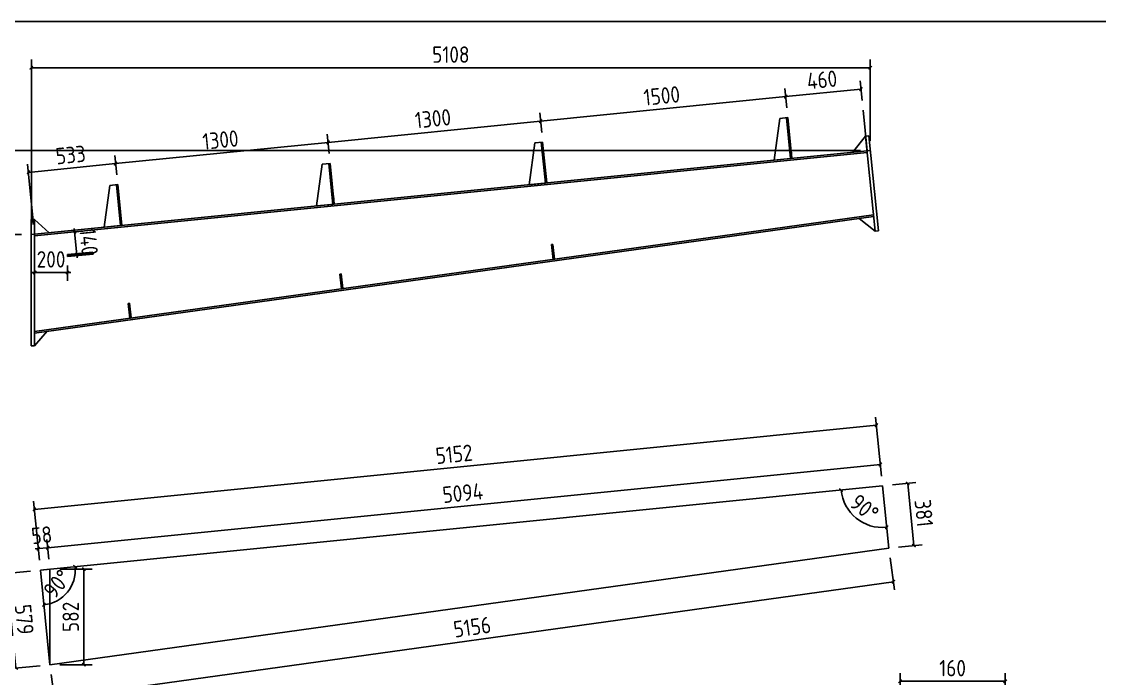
# Model space of a CAD drawing. Extents: x 810015 to 1451442, y -271755 to 145013.
# Drawn here: x 835436 to 868246, y -85847 to -65846 of the extents above; entities that cross this region are included whole.
import ezdxf

# ---------------------------------------------------------------- set-up
doc = ezdxf.new("R2010")
doc.units = 0
doc.header["$LTSCALE"] = 1000
doc.header["$MEASUREMENT"] = 0
doc.styles.get("Standard").update_dxf_attribs({"font": 'gbenor.shx', "bigfont": 'gbcbig.shx'})
doc.dimstyles.get("Standard").update_dxf_attribs({"dimscale": 100, "dimtxt": 2.5, "dimasz": 1, "dimexe": 2.5, "dimexo": 3, "dimgap": 1.5, "dimtad": 1, "dimdec": 0, "dimzin": 0, "dimdsep": 46, "dimtxsty": 'Standard', "dimblk": 'ARCHTICK', "dimcen": 0.09, "dimadec": 0, "dimazin": 0, "dimtfac": 1, "dimtdec": 0, "dimtix": 1, "dimtmove": 2, "dimatfit": 3, "dimfxl": 1, "dimtolj": 1, "dimtzin": 0, "dimarcsym": 0})

# ---------------------------------------------------------------- blocks, each defined once
blk = doc.blocks.new('_ArchTick')
at = {"color": 0, "linetype": 'ByBlock', "const_width": 0.4}
blk.add_lwpolyline([(-0.5, -0.5), (0.5, 0.5)], dxfattribs=at)
blk = doc.blocks.new('*D747')
at = {"color": 0, "lineweight": -2}
for p, q in [((861874, -82175), (862010, -83151)), ((836442, -86453), (861976, -82903)), ((836341, -85725), (836476, -86701))]:
    blk.add_line(p, q, dxfattribs=at)
at = {"layer": 'Defpoints', "color": 0}
for p in [(861833, -81878), (861976, -82903), (836299, -85428)]:
    blk.add_point(p, dxfattribs=at)
at = {"color": 0, "lineweight": -2, "xscale": 100, "yscale": 100, "zscale": 100}
for p, rotation in [((861976, -82903), 7.915163459661841), ((836442, -86453), 187.9151634596619)]:
    blk.add_blockref('_ArchTick', p, dxfattribs=dict(at, rotation=rotation))
at = {"color": 0, "insert": (849154, -84282), "char_height": 500, "attachment_point": 5, "rotation": 7.9152}
blk.add_mtext('\\A1;5156', dxfattribs=at)
blk = doc.blocks.new('*D748')
at = {"color": 0, "lineweight": -2}
for p, q in [((861942, -79954), (862658, -79882)), ((862598, -81802), (862409, -79907)), ((862132, -81848), (862847, -81777))]:
    blk.add_line(p, q, dxfattribs=at)
at = {"layer": 'Defpoints', "color": 0}
for p in [(861644, -79984), (862409, -79907), (861833, -81878)]:
    blk.add_point(p, dxfattribs=at)
at = {"color": 0, "lineweight": -2, "xscale": 100, "yscale": 100, "zscale": 100}
for p, rotation in [((862409, -79907), 95.71059313750212), ((862598, -81802), 275.7105931375021)]:
    blk.add_blockref('_ArchTick', p, dxfattribs=dict(at, rotation=rotation))
at = {"color": 0, "insert": (862902, -80815), "char_height": 500, "attachment_point": 5, "rotation": 275.7106}
blk.add_mtext('\\A1;381', dxfattribs=at)
blk = doc.blocks.new('*D749')
at = {"color": 0, "lineweight": -2}
for p, q in [((835713, -82577), (834730, -82675)), ((834978, -82650), (835267, -85531)), ((836001, -85458), (835018, -85556))]:
    blk.add_line(p, q, dxfattribs=at)
at = {"layer": 'Defpoints', "color": 0}
for p in [(836011, -82547), (835267, -85531), (836299, -85428)]:
    blk.add_point(p, dxfattribs=at)
at = {"color": 0, "lineweight": -2, "xscale": 100, "yscale": 100, "zscale": 100}
for p, rotation in [((834978, -82650), 95.71059313750092), ((835267, -85531), 275.7105931375009)]:
    blk.add_blockref('_ArchTick', p, dxfattribs=dict(at, rotation=rotation))
at = {"color": 0, "insert": (835520, -84051), "char_height": 500, "attachment_point": 5, "rotation": 275.7106}
blk.add_mtext('\\A1;579', dxfattribs=at)
blk = doc.blocks.new('*D750')
at = {"color": 0, "lineweight": -2}
for p, q in [((836234, -81867), (861578, -79332)), ((861614, -79685), (861554, -79083)), ((836269, -82220), (836209, -81618))]:
    blk.add_line(p, q, dxfattribs=at)
at = {"layer": 'Defpoints', "color": 0}
for p in [(861578, -79332), (861644, -79984), (836299, -82518)]:
    blk.add_point(p, dxfattribs=at)
at = {"color": 0, "lineweight": -2, "xscale": 100, "yscale": 100, "zscale": 100}
for p, rotation in [((861578, -79332), 5.710593137501236), ((836234, -81867), 185.7105931375012)]:
    blk.add_blockref('_ArchTick', p, dxfattribs=dict(at, rotation=rotation))
at = {"color": 0, "insert": (848867, -80201), "char_height": 500, "attachment_point": 5, "rotation": 5.7106}
blk.add_mtext('\\A1;5094', dxfattribs=at)
blk = doc.blocks.new('*D770')
at = {"color": 0, "lineweight": -2}
for p, q in [((861614, -79685), (861434, -77887)), ((835826, -80699), (861459, -78136)), ((835981, -82248), (835802, -80451))]:
    blk.add_line(p, q, dxfattribs=at)
at = {"layer": 'Defpoints', "color": 0}
for p in [(861459, -78136), (861644, -79984), (836011, -82547)]:
    blk.add_point(p, dxfattribs=at)
at = {"color": 0, "lineweight": -2, "xscale": 100, "yscale": 100, "zscale": 100}
for p, rotation in [((861459, -78136), 5.710593137499621), ((835826, -80699), 185.7105931374996)]:
    blk.add_blockref('_ArchTick', p, dxfattribs=dict(at, rotation=rotation))
at = {"color": 0, "insert": (848603, -79020), "char_height": 500, "attachment_point": 5, "rotation": 5.7106}
blk.add_mtext('\\A1;5152', dxfattribs=at)
blk = doc.blocks.new('*D164')
at = {"color": 0, "lineweight": -2}
for p, q in [((862176, -87157), (862176, -85683)), ((865376, -85933), (862176, -85933)), ((865376, -87157), (865376, -85683))]:
    blk.add_line(p, q, dxfattribs=at)
at = {"layer": 'Defpoints', "color": 0}
for p in [(862176, -85933), (862176, -87457), (865376, -87457)]:
    blk.add_point(p, dxfattribs=at)
at = {"color": 0, "lineweight": -2, "xscale": 100, "yscale": 100, "zscale": 100, "rotation": 180}
blk.add_blockref('_ArchTick', (862176, -85933), dxfattribs=at)
at = {"color": 0, "lineweight": -2, "xscale": 100, "yscale": 100, "zscale": 100}
blk.add_blockref('_ArchTick', (865376, -85933), dxfattribs=at)
at = {"color": 0, "insert": (863776, -85533), "char_height": 500, "attachment_point": 5}
blk.add_mtext('\\A1;160', dxfattribs=at)
blk = doc.blocks.new('*D774')
at = {"color": 0, "lineweight": -2}
for p, q in [((835804, -72021), (835620, -70188)), ((838298, -70171), (835645, -70437)), ((838332, -70513), (838273, -69923))]:
    blk.add_line(p, q, dxfattribs=at)
at = {"layer": 'Defpoints', "color": 0}
for p in [(835645, -70437), (838362, -70812), (835834, -72320)]:
    blk.add_point(p, dxfattribs=at)
at = {"color": 0, "lineweight": -2, "xscale": 100, "yscale": 100, "zscale": 100}
for p, rotation in [((838298, -70171), 5.710593137174814), ((835645, -70437), 185.7105931371749)]:
    blk.add_blockref('_ArchTick', p, dxfattribs=dict(at, rotation=rotation))
at = {"color": 0, "insert": (836932, -69906), "char_height": 500, "attachment_point": 5, "rotation": 5.7106}
blk.add_mtext('\\A1;533', dxfattribs=at)
blk = doc.blocks.new('*D166')
at = {"color": 0, "lineweight": -2}
for p, q in [((837048, -72249), (837038, -72149)), ((837048, -72249), (837118, -72945)), ((837062, -72247), (837297, -72224)), ((837118, -72945), (837128, -73045)), ((837132, -72944), (837366, -72920))]:
    blk.add_line(p, q, dxfattribs=at)
at = {"layer": 'Defpoints', "color": 0}
for p in [(836764, -72277), (836834, -72973), (837118, -72945)]:
    blk.add_point(p, dxfattribs=at)
at = {"color": 0, "lineweight": -2, "xscale": 100, "yscale": 100, "zscale": 100}
for p, rotation in [((837048, -72249), 275.7105931374922), ((837118, -72945), 95.71059313749217)]:
    blk.add_blockref('_ArchTick', p, dxfattribs=dict(at, rotation=rotation))
at = {"color": 0, "insert": (837481, -72557), "char_height": 500, "attachment_point": 5, "rotation": 275.7106}
blk.add_mtext('\\A1;140', dxfattribs=at)
blk = doc.blocks.new('*D167')
at = {"color": 0, "lineweight": -2}
for p, q in [((835834, -73487), (835734, -73487)), ((835834, -73273), (835834, -73737)), ((836834, -73487), (835834, -73487)), ((836834, -73273), (836834, -73737)), ((836834, -73487), (836934, -73487))]:
    blk.add_line(p, q, dxfattribs=at)
at = {"layer": 'Defpoints', "color": 0}
for p in [(835834, -72973), (836834, -72973), (835834, -73487)]:
    blk.add_point(p, dxfattribs=at)
at = {"color": 0, "lineweight": -2, "xscale": 100, "yscale": 100, "zscale": 100}
blk.add_blockref('_ArchTick', (835834, -73487), dxfattribs=at)
at = {"color": 0, "lineweight": -2, "xscale": 100, "yscale": 100, "zscale": 100, "rotation": 180}
blk.add_blockref('_ArchTick', (836834, -73487), dxfattribs=at)
at = {"color": 0, "insert": (836334, -73087), "char_height": 500, "attachment_point": 5}
blk.add_mtext('\\A1;200', dxfattribs=at)
blk = doc.blocks.new('*D788')
at = {"color": 0, "lineweight": -2}
for p, q in [((835981, -82248), (835921, -81647)), ((836269, -82220), (836209, -81618)), ((835946, -81895), (835847, -81905)), ((836234, -81867), (835946, -81895)), ((836234, -81867), (836334, -81857))]:
    blk.add_line(p, q, dxfattribs=at)
at = {"layer": 'Defpoints', "color": 0}
for p in [(835946, -81895), (836011, -82547), (836299, -82518)]:
    blk.add_point(p, dxfattribs=at)
at = {"color": 0, "lineweight": -2, "xscale": 100, "yscale": 100, "zscale": 100}
for p, rotation in [((835946, -81895), 5.710593137497342), ((836234, -81867), 185.7105931374973)]:
    blk.add_blockref('_ArchTick', p, dxfattribs=dict(at, rotation=rotation))
at = {"color": 0, "insert": (836050, -81483), "char_height": 500, "attachment_point": 5, "rotation": 5.7106}
blk.add_mtext('\\A1;58', dxfattribs=at)
blk = doc.blocks.new('*D789')
at = {"color": 0, "lineweight": -2}
blk.add_arc((861644, -79984), 1268, 185.7106, 275.7106, dxfattribs=at)
at = {"layer": 'Defpoints', "color": 0}
for p in [(861644, -79984), (861644, -79984), (860614, -80724), (861833, -81878), (836011, -82547)]:
    blk.add_point(p, dxfattribs=at)
at = {"color": 0, "lineweight": -2, "xscale": 100, "yscale": 100, "zscale": 100}
for p, rotation in [((860382, -80110), 95.7105931374996), ((861770, -81245), 5.71059313750343)]:
    blk.add_blockref('_ArchTick', p, dxfattribs=dict(at, rotation=rotation))
at = {"color": 0, "insert": (861094, -80655), "char_height": 500, "attachment_point": 5, "rotation": 320.7106}
blk.add_mtext('\\A1;90°', dxfattribs=at)
blk = doc.blocks.new('*D790')
at = {"color": 0, "lineweight": -2}
blk.add_arc((836011, -82547), 1061, 275.7106, 5.7106, dxfattribs=at)
at = {"layer": 'Defpoints', "color": 0}
for p in [(861644, -79984), (836011, -82547), (836011, -82547), (836631, -83409), (836299, -85428)]:
    blk.add_point(p, dxfattribs=at)
at = {"color": 0, "lineweight": -2, "xscale": 100, "yscale": 100, "zscale": 100}
for p, rotation in [((837067, -82441), 95.71059313749967), ((836117, -83603), 185.7105931375003)]:
    blk.add_blockref('_ArchTick', p, dxfattribs=dict(at, rotation=rotation))
at = {"color": 0, "insert": (836523, -82966), "char_height": 500, "attachment_point": 5, "rotation": 50.7106}
blk.add_mtext('\\A1;90°', dxfattribs=at)
blk = doc.blocks.new('*D791')
at = {"color": 0, "lineweight": -2}
for p, q in [((860972, -69777), (834668, -69777)), ((834918, -72330), (834918, -69777)), ((835434, -72330), (834668, -72330))]:
    blk.add_line(p, q, dxfattribs=at)
at = {"layer": 'Defpoints', "color": 0}
for p in [(834918, -69777), (861272, -69777), (835734, -72330)]:
    blk.add_point(p, dxfattribs=at)
at = {"color": 0, "lineweight": -2, "xscale": 100, "yscale": 100, "zscale": 100}
for p, rotation in [((834918, -69777), 90), ((834918, -72330), 270)]:
    blk.add_blockref('_ArchTick', p, dxfattribs=dict(at, rotation=rotation))
at = {"color": 0, "insert": (834518, -71054), "char_height": 500, "attachment_point": 5, "rotation": 90}
blk.add_mtext('\\A1;510', dxfattribs=at)
blk = doc.blocks.new('*D168')
at = {"color": 0, "lineweight": -2}
for p, q in [((835734, -72030), (835734, -67002)), ((835734, -67252), (861272, -67252)), ((861272, -69477), (861272, -67002))]:
    blk.add_line(p, q, dxfattribs=at)
at = {"layer": 'Defpoints', "color": 0}
for p in [(861272, -67252), (861272, -69777), (835734, -72330)]:
    blk.add_point(p, dxfattribs=at)
at = {"color": 0, "lineweight": -2, "xscale": 100, "yscale": 100, "zscale": 100, "rotation": 180}
blk.add_blockref('_ArchTick', (835734, -67252), dxfattribs=at)
at = {"color": 0, "lineweight": -2, "xscale": 100, "yscale": 100, "zscale": 100}
blk.add_blockref('_ArchTick', (861272, -67252), dxfattribs=at)
at = {"color": 0, "insert": (848503, -66852), "char_height": 500, "attachment_point": 5}
blk.add_mtext('\\A1;5108', dxfattribs=at)
blk = doc.blocks.new('*D839')
at = {"color": 0, "lineweight": -2}
for p, q in [((836599, -82518), (837583, -82518)), ((837333, -85428), (837333, -82518)), ((836599, -85428), (837583, -85428))]:
    blk.add_line(p, q, dxfattribs=at)
at = {"layer": 'Defpoints', "color": 0}
for p in [(836299, -82518), (837333, -82518), (836299, -85428)]:
    blk.add_point(p, dxfattribs=at)
at = {"color": 0, "lineweight": -2, "xscale": 100, "yscale": 100, "zscale": 100}
for p, rotation in [((837333, -82518), 90), ((837333, -85428), 270)]:
    blk.add_blockref('_ArchTick', p, dxfattribs=dict(at, rotation=rotation))
at = {"color": 0, "insert": (836933, -83973), "char_height": 500, "attachment_point": 5, "rotation": 90}
blk.add_mtext('\\A1;582', dxfattribs=at)
blk = doc.blocks.new('*D1174')
at = {"color": 0, "lineweight": -2}
for p, q in [((858731, -68474), (858671, -67883)), ((860985, -67903), (858696, -68131)), ((861019, -68245), (860960, -67654))]:
    blk.add_line(p, q, dxfattribs=at)
at = {"layer": 'Defpoints', "color": 0}
for p in [(858696, -68131), (861049, -68543), (858760, -68772)]:
    blk.add_point(p, dxfattribs=at)
at = {"color": 0, "lineweight": -2, "xscale": 100, "yscale": 100, "zscale": 100}
for p, rotation in [((860985, -67903), 5.710593137507348), ((858696, -68131), 185.7105931375073)]:
    blk.add_blockref('_ArchTick', p, dxfattribs=dict(at, rotation=rotation))
at = {"color": 0, "insert": (859801, -67619), "char_height": 500, "attachment_point": 5, "rotation": 5.7106}
blk.add_mtext('\\A1;460', dxfattribs=at)
blk = doc.blocks.new('*D1175')
at = {"color": 0, "lineweight": -2}
for p, q in [((858731, -68474), (858671, -67883)), ((858696, -68131), (851234, -68878)), ((851268, -69220), (851209, -68629))]:
    blk.add_line(p, q, dxfattribs=at)
at = {"layer": 'Defpoints', "color": 0}
for p in [(851234, -68878), (858760, -68772), (851298, -69518)]:
    blk.add_point(p, dxfattribs=at)
at = {"color": 0, "lineweight": -2, "xscale": 100, "yscale": 100, "zscale": 100}
for p, rotation in [((858696, -68131), 5.710593137182886), ((851234, -68878), 185.7105931371829)]:
    blk.add_blockref('_ArchTick', p, dxfattribs=dict(at, rotation=rotation))
at = {"color": 0, "insert": (854925, -68107), "char_height": 500, "attachment_point": 5, "rotation": 5.7106}
blk.add_mtext('\\A1;1500', dxfattribs=at)
blk = doc.blocks.new('*D1176')
at = {"color": 0, "lineweight": -2}
for p, q in [((851234, -68878), (844766, -69525)), ((851268, -69220), (851209, -68629)), ((844800, -69867), (844741, -69276))]:
    blk.add_line(p, q, dxfattribs=at)
at = {"layer": 'Defpoints', "color": 0}
for p in [(844766, -69525), (851298, -69518), (844830, -70165)]:
    blk.add_point(p, dxfattribs=at)
at = {"color": 0, "lineweight": -2, "xscale": 100, "yscale": 100, "zscale": 100}
for p, rotation in [((851234, -68878), 5.710593137182886), ((844766, -69525), 185.7105931371829)]:
    blk.add_blockref('_ArchTick', p, dxfattribs=dict(at, rotation=rotation))
at = {"color": 0, "insert": (847960, -68803), "char_height": 500, "attachment_point": 5, "rotation": 5.7106}
blk.add_mtext('\\A1;1300', dxfattribs=at)
blk = doc.blocks.new('*D1177')
at = {"color": 0, "lineweight": -2}
for p, q in [((844766, -69525), (838298, -70171)), ((844800, -69867), (844741, -69276)), ((838332, -70513), (838273, -69923))]:
    blk.add_line(p, q, dxfattribs=at)
at = {"layer": 'Defpoints', "color": 0}
for p in [(838298, -70171), (844830, -70165), (838362, -70812)]:
    blk.add_point(p, dxfattribs=at)
at = {"color": 0, "lineweight": -2, "xscale": 100, "yscale": 100, "zscale": 100}
for p, rotation in [((844766, -69525), 5.710593137182886), ((838298, -70171), 185.7105931371829)]:
    blk.add_blockref('_ArchTick', p, dxfattribs=dict(at, rotation=rotation))
at = {"color": 0, "insert": (841492, -69450), "char_height": 500, "attachment_point": 5, "rotation": 5.7106}
blk.add_mtext('\\A1;1300', dxfattribs=at)

msp = doc.modelspace()

# ---------------------------------------------------------------- linework, layer by layer
at = {"color": 2}
for p, q in [((861049, -68543.2), (861173.2, -69785.7)), ((858347.3, -70068.3), (858521.6, -68795.9)), ((858521.6, -68795.9), (858760.4, -68772)), ((858720.6, -68776), (858844.9, -70018.6)), ((858760.4, -68772), (858884.7, -70014.6)), ((858760.4, -68772), (858884.7, -70014.6)), ((850884.6, -70814.6), (851058.8, -69542.2)), ((851058.8, -69542.2), (851297.6, -69518.3)), ((851257.8, -69522.3), (851382.1, -70764.9)), ((851297.6, -69518.3), (851421.9, -70760.9)), ((851297.6, -69518.3), (851421.9, -70760.9)), ((860725, -69830.6), (861128, -69338)), ((861128, -69338), (861227.5, -69328.1)), ((861128, -69338), (861416.6, -72223.6)), ((861227.5, -69328.1), (861516.1, -72213.7)), ((861272.3, -69775.8), (861273, -69775.8)), ((844416.8, -71461.4), (844591.1, -70189)), ((844591.1, -70189), (844829.9, -70165.1)), ((844790.1, -70169.1), (844914.3, -71411.6)), ((844829.9, -70165.1), (844954.1, -71407.7)), ((844829.9, -70165.1), (844954.1, -71407.7)), ((858844.9, -70018.6), (858347.3, -70068.3)), ((837949.1, -72108.2), (838123.3, -70835.8)), ((838123.3, -70835.8), (838362.1, -70811.9)), ((838322.3, -70815.9), (838446.6, -72058.4)), ((838362.1, -70811.9), (838486.4, -72054.4)), ((851382.1, -70764.9), (850884.6, -70814.6)), ((844914.3, -71411.6), (844416.8, -71461.4)), ((860930.3, -71841.1), (861416.6, -72223.6)), ((835733.5, -71871.2), (835733.5, -75721.2)), ((835733.5, -71871.2), (835833.5, -71871.2)), ((835833.5, -71871.2), (835833.5, -75721.2)), ((835833.5, -71871.2), (836279.8, -72275.1)), ((838446.6, -72058.4), (837949.1, -72108.2)), ((835733.5, -75346.2), (835733.5, -72331.2)), ((861416.6, -72223.6), (861516.1, -72213.7)), ((851569.4, -72637.8), (851609, -72632.3)), ((851569.4, -72637.8), (851614.2, -73085.9)), ((851609, -72632.3), (851653.8, -73080.4)), ((851609, -72632.3), (851653.8, -73080.4)), ((837606.7, -72866), (836830.5, -72943.6)), ((836836.5, -73003.3), (836830.5, -72943.6)), ((837612.6, -72925.7), (836836.5, -73003.3)), ((837612.6, -72925.7), (837606.7, -72866)), ((851614.2, -73085.9), (851653.8, -73080.4)), ((845126.5, -73533.5), (845166.2, -73528)), ((845126.5, -73533.5), (845171.3, -73981.6)), ((845166.2, -73528), (845211, -73976.1)), ((845171.3, -73981.6), (845211, -73976.1)), ((838683.7, -74429.3), (838723.3, -74423.8)), ((838683.7, -74429.3), (838728.5, -74877.4)), ((838723.3, -74423.8), (838768.1, -74871.9)), ((838728.5, -74877.4), (838768.1, -74871.9)), ((835833.5, -75721.2), (836220.7, -75276.5)), ((835833.5, -75721.2), (835733.5, -75721.2)), ((861643.6, -79983.7), (861833, -81878.1)), ((836299.3, -82518.2), (836299.3, -85428.1))]:
    msp.add_line(p, q, dxfattribs=at)
for p, q in [((861272.3, -69775.8), (835733.5, -72329.7)), ((861177.8, -69835.5), (835833.5, -72370)), ((858857.9, -69747.2), (858884.7, -70014.6)), ((861273, -69775.8), (861272.3, -69775.8)), ((851395.1, -70493.5), (851421.9, -70760.9)), ((844927.4, -71140.2), (844954.1, -71407.7)), ((835833.5, -75279.9), (861367.2, -71729.9)), ((835833.5, -75330.4), (861372.2, -71779.7)), ((838459.6, -71787), (838486.4, -72054.4)), ((861643.6, -79983.7), (836011.2, -82547)), ((836299.3, -85428.1), (861833, -81878.1))]:
    msp.add_line(p, q)
at = {"color": 1}
for p, q in [((837609.6, -72895.8), (836833.5, -72973.5)), ((836299.3, -82518.2), (836011.2, -82547)), ((836299.3, -85428.1), (836011.2, -82547))]:
    msp.add_line(p, q, dxfattribs=at)
msp.add_lwpolyline([(832304.7, -65846.1), (886905.7, -65846.1), (886905.7, -107811.3), (832304.7, -107811.3)], close=True)

# ---------------------------------------------------------------- dimensions: what is measured, and where the dimension line sits
at = {"color": 3}
for base, p1, p2, override, picture, middle in [((861272.4, -67251.9), (835733.5, -72329.7), (861272.4, -69777.4), {"dimtxt": 5, "dimlfac": 0.2}, '*D168', (848503, -66851.9)), ((862175.6, -85933.1), (865375.6, -87456.6), (862175.6, -87456.6), {"dimtxt": 5, "dimlfac": 0.05}, '*D164', (863775.6, -85533.1))]:
    dim = msp.add_linear_dim(base=base, p1=p1, p2=p2, dimstyle='Standard', override=override, dxfattribs=at)
    dim.commit()
    dim.dimension.update_dxf_attribs({"geometry": picture, "text_midpoint": middle})
for p1, p2, distance, picture, middle in [((861049, -68543.2), (858760.4, -68772), -643.8, '*D1174', (859800.8, -67619)), ((836763.9, -72276.9), (836833.5, -72973.5), 285.5, '*D166', (837480.8, -72557)), ((836833.5, -72973.5), (835833.5, -72973.5), 513.9, '*D167', (836333.5, -73087.3)), ((836011.2, -82547), (861643.6, -79983.7), 1856.8, '*D770', (848602.9, -79019.7)), ((836299.3, -82518.2), (861643.6, -79983.7), 654.8, '*D750', (848866.5, -80201.4)), ((861833, -81878.1), (861643.6, -79983.7), -769.3, '*D748', (862901.8, -80814.6)), ((836299.3, -82518.2), (836011.2, -82547), -654.8, '*D788', (836050.3, -81483)), ((836299.3, -85428.1), (861833, -81878.1), -1035.1, '*D747', (849153.6, -84282.1)), ((836011.2, -82547), (836299.3, -85428.1), -1038, '*D749', (835520.5, -84051)), ((836299.3, -85428.1), (836299.3, -82518.2), -1033.4, '*D839', (836932.8, -83973.1))]:
    dim = msp.add_aligned_dim(p1=p1, p2=p2, distance=distance, dimstyle='Standard', override={"dimtxt": 5, "dimlfac": 0.2}, dxfattribs=at)
    dim.commit()
    dim.dimension.update_dxf_attribs({"geometry": picture, "text_midpoint": middle})
for base, p1, p2, angle, picture, middle in [((851233.6, -68877.8), (858760.4, -68772), (851297.6, -69518.3), 5.71059, '*D1175', (854925.2, -68106.6)), ((844765.8, -69524.5), (851297.6, -69518.3), (844829.9, -70165.1), 5.71059, '*D1176', (847959.9, -68803.1)), ((838298.1, -70171.3), (844829.9, -70165.1), (838362.1, -70811.9), 5.71059, '*D1177', (841492.1, -69449.9)), ((835645.2, -70436.6), (838362.1, -70811.9), (835833.5, -72319.7), 5.71059, '*D774', (836931.8, -69905.9)), ((834917.7, -69777.4), (835733.5, -72329.7), (861272.4, -69777.4), 90, '*D791', (834517.7, -71053.5))]:
    dim = msp.add_linear_dim(base=base, p1=p1, p2=p2, angle=angle, dimstyle='Standard', override={"dimtxt": 5, "dimlfac": 0.2}, dxfattribs=at)
    dim.commit()
    dim.dimension.update_dxf_attribs({"geometry": picture, "text_midpoint": middle})
at = {"color": 1}
for base, line1, line2, picture, middle in [((836630.8, -83408.8), ((861643.6, -79983.7), (836011.2, -82547)), ((836299.3, -85428.1), (836011.2, -82547)), '*D790', (836523.2, -82965.8)), ((860614.3, -80723.6), ((861643.6, -79983.7), (861833, -81878.1)), ((861643.6, -79983.7), (836011.2, -82547)), '*D789', (861094.2, -80655.2))]:
    dim = msp.add_angular_dim_2l(base=base, line1=line1, line2=line2, dimstyle='Standard', override={"dimtxt": 5}, dxfattribs=at)
    dim.commit()
    dim.dimension.update_dxf_attribs({"geometry": picture, "text_midpoint": middle})

doc.saveas('drawing.dxf')
